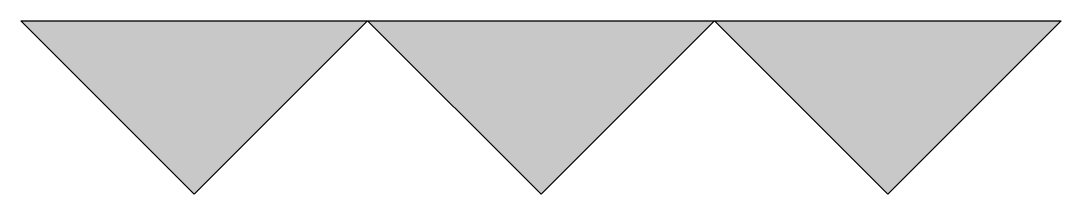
# Model space of a CAD drawing. Extents: x 163.51 to 166.51, y 140.12 to 140.62.
import ezdxf

# ---------------------------------------------------------------- set-up
doc = ezdxf.new("R2010")
doc.units = 0

msp = doc.modelspace()

# ---------------------------------------------------------------- hatches: boundary and pattern name
for points in [[(163.5126, 140.6213), (164.0126, 140.1213), (164.5126, 140.6213)], [(164.5126, 140.6213), (165.0126, 140.1213), (165.5126, 140.6213)], [(165.5126, 140.6213), (166.0126, 140.1213), (166.5126, 140.6213)]]:
    msp.add_hatch(color=256).paths.add_polyline_path(points)

# ---------------------------------------------------------------- linework, layer by layer
for p, q in [((164.0126, 140.1213), (163.5126, 140.6213)), ((163.5126, 140.6213), (164.5126, 140.6213)), ((164.5126, 140.6213), (164.0126, 140.1213)), ((165.0126, 140.1213), (164.5126, 140.6213)), ((164.5126, 140.6213), (165.5126, 140.6213)), ((165.5126, 140.6213), (165.0126, 140.1213)), ((166.0126, 140.1213), (165.5126, 140.6213)), ((165.5126, 140.6213), (166.5126, 140.6213)), ((166.5126, 140.6213), (166.0126, 140.1213))]:
    msp.add_line(p, q)

doc.saveas('drawing.dxf')
